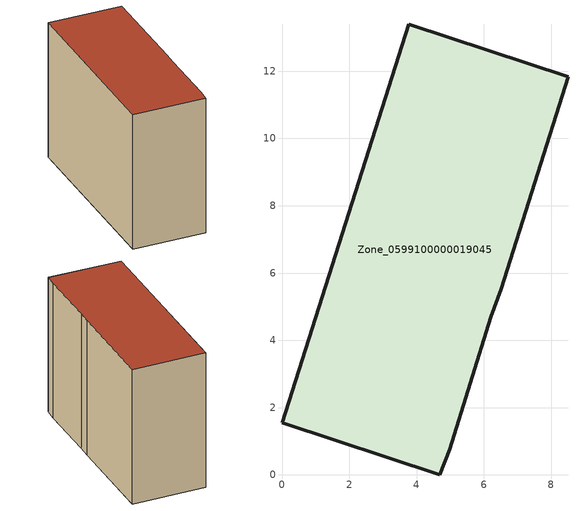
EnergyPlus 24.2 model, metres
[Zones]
Zone_0599100000019045
 floor ground (C_G): 4.69,0 0,1.55 3.77,13.4 8.5,11.83 6.51,5.54 6.21,4.68 4.98,0.76 z0
 wall outside (C_F): 0,1.55 4.69,0 4.98,0.76 6.21,4.68 6.51,5.54 8.5,11.83 3.77,13.4 0,1.55 z0:9.61
 roof outside (C_R): 6.21,4.68 6.51,5.54 8.5,11.83 3.77,13.4 0,1.55 4.69,0 4.98,0.76 z9.61
[BUILDING]
Pand.0599100000019045: North Axis=0; Terrain=City; Loads Convergence Tolerance Value=0.04; Temperature Convergence Tolerance Value=0.4; Solar Distribution=FullExterior; Maximum Number of Warmup Days=25; Minimum Number of Warmup Days=1
[Site:Location]
Rotterdam.The.Hague.AP_ZH_NLD Design_Conditions: Latitude=51.96; Longitude=4.45; Time Zone=1; Elevation=-4.5
[SITE:GROUNDTEMPERATURE:BUILDINGSURFACE]
18, 18, 18, 18, 18, 18, 18, 18, 18, 18, 18, 18
[MATERIAL] Thermal Absorptance=0.9; Solar Absorptance=0.7; Visible Absorptance=0.7
Name | Roughness | Thickness | Conductivity | Density | Specific Heat
G.TI.1946 | MediumSmooth | 0.15 | 1 | 540 | 1210
F.TI.1946 | Rough | 0.3 | 0.857143 | 1920 | 840
R.TI.1946 | MediumRough | 0.2 | 0.1 | 1500 | 1000
[CONSTRUCTION]
C_G: G.TI.1946
C_F: F.TI.1946
C_R: R.TI.1946
[ZONE]
Zone_0599100000019045: Type=1; Multiplier=1; Ceiling Height=Autocalculate; Volume=Autocalculate; Floor Area=autocalculate; Part of Total Floor Area=Yes
[ZONEINFILTRATION:DESIGNFLOWRATE]
Infil_Zone_0599100000019045: Zone or ZoneList or Space or SpaceList=Zone_0599100000019045; Schedule=AlwaysOn; Design Flow Rate Calculation Method=Flow/Area; Flow Rate per Floor Area=0.003; Constant Term Coefficient=1; Temperature Term Coefficient=0; Velocity Term Coefficient=0; Velocity Squared Term Coefficient=0
[HVACTEMPLATE:ZONE:IDEALLOADSAIRSYSTEM]
Zone_0599100000019045: Maximum Heating Supply Air Temperature=50; Minimum Cooling Supply Air Temperature=13; Maximum Heating Supply Air Humidity Ratio=0.0156; Minimum Cooling Supply Air Humidity Ratio=0.0077; Heating Limit=NoLimit; Cooling Limit=NoLimit; Dehumidification Control Type=ConstantSensibleHeatRatio; Cooling Sensible Heat Ratio=0.7; Dehumidification Setpoint=60; Humidification Control Type=None; Humidification Setpoint=30; Outdoor Air Method=None; Outdoor Air Flow Rate per Person=0.00944; Outdoor Air Flow Rate per Zone Floor Area=0; Outdoor Air Flow Rate per Zone=0; Demand Controlled Ventilation Type=None; Outdoor Air Economizer Type=NoEconomizer; Heat Recovery Type=None; Sensible Heat Recovery Effectiveness=0.7; Latent Heat Recovery Effectiveness=0.65
[ZONECONTROL:THERMOSTAT]
ThermostatControl_Zone_0599100000019045: Zone or ZoneList=Zone_0599100000019045; Control Type Schedule=DualSetpointControlType; Control 1=Thermostat_Zone_0599100000019045; Temperature Difference Between Cutout And Setpoint=0
[THERMOSTATSETPOINT:DUALSETPOINT]
Thermostat_Zone_0599100000019045: Heating Setpoint Temperature Schedule=HeatingSetpoint_Zone_0599100000019045; Cooling Setpoint Temperature Schedule=CoolingSetpoint_Zone_0599100000019045
[SCHEDULE:COMPACT]
HeatingSetpoint_Zone_0599100000019045: Through: 12/31, For: AllDays, Until: 24:00, 21
CoolingSetpoint_Zone_0599100000019045: Through: 12/31, For: AllDays, Until: 24:00, 24
DualSetpointControlType: Through: 12/31, For: AllDays, Until: 24:00, 4
AlwaysOn: Through: 12/31, For: AllDays, Until: 24:00, 1
